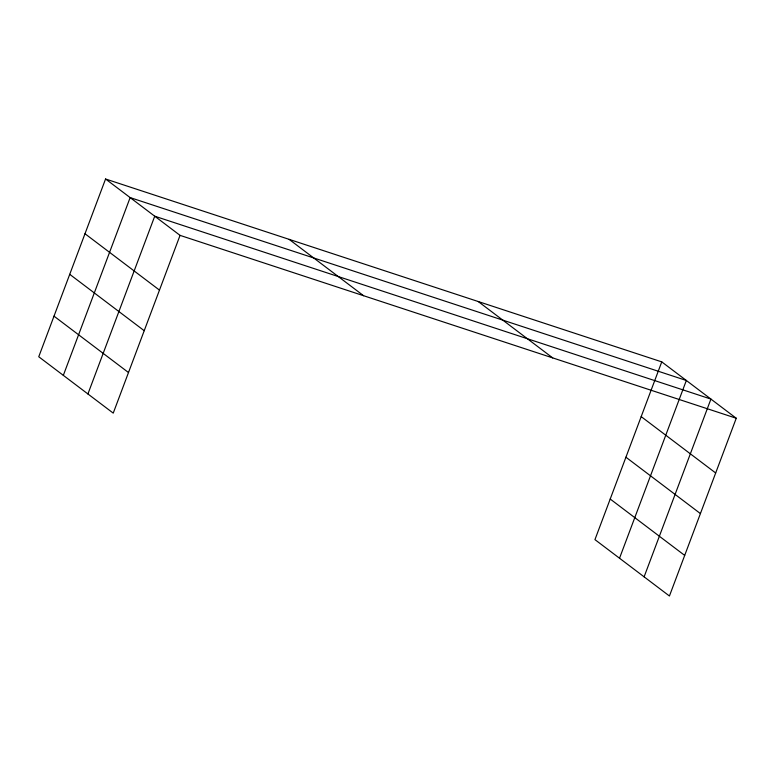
<?xml version="1.0" encoding="UTF-8"?>
<svg xmlns="http://www.w3.org/2000/svg" width="775" height="775" viewBox="0 0 775 775"><rect width="100%" height="100%" fill="white"/><g stroke="black" fill="none" stroke-linecap="round" stroke-linejoin="round"><path stroke-width="1.16" d="M105.565 178.996L38.75 356.752L113.237 413.123L180.052 235.368L105.565 178.996L661.763 361.877L736.25 418.248L669.435 596.004L594.948 539.632L661.763 361.877M63.327 375.362L130.142 197.596L686.34 380.477L619.525 558.232M87.914 393.962L154.729 216.206L710.927 399.077L644.112 576.833M180.052 235.368L736.25 418.248M641.187 416.611L715.674 472.983M478.214 301.523L552.701 357.895M625.929 457.211L700.416 513.583M289.114 239.349L363.601 295.721M610.206 499.032L684.693 555.404M84.988 233.74L159.476 290.112M69.731 274.331L144.218 330.702M54.008 316.161L128.495 372.533"/></g></svg>
